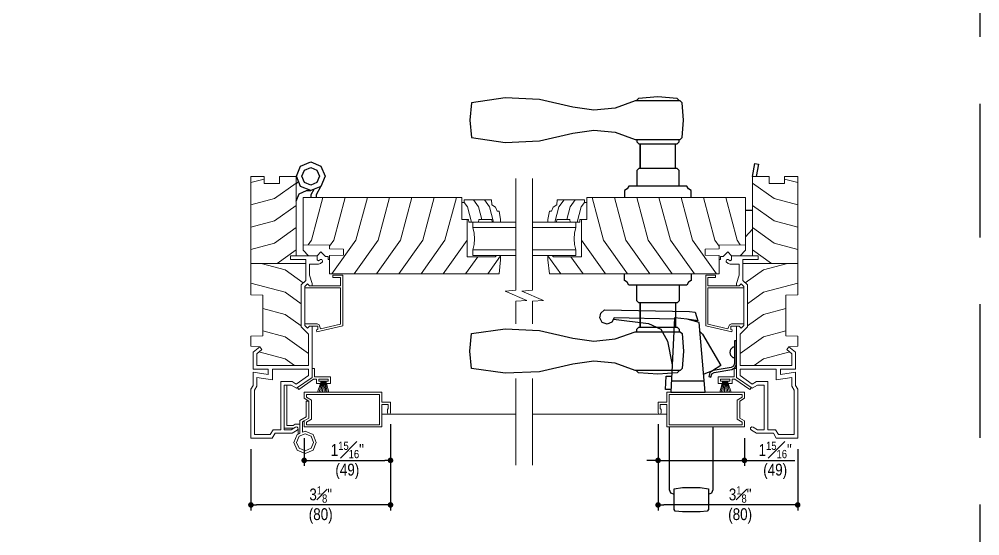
# Model space of a CAD drawing. Extents: x 0 to 323, y 0 to 44.
# Drawn here: x 114.42 to 136, y 20.8 to 32.4 of the extents above; entities that cross this region are included whole.
import ezdxf

# ---------------------------------------------------------------- set-up
doc = ezdxf.new("R2010")
doc.units = 0
doc.header["$LTSCALE"] = 6
doc.header["$MEASUREMENT"] = 0
doc.linetypes.add('DASHED', pattern=[0.75, 0.5, -0.25])
doc.layers.get('0').update_dxf_attribs({"linetype": 'CONTINUOUS'})
doc.layers.get('Defpoints').update_dxf_attribs({"linetype": 'CONTINUOUS'})
for name, color, linetype in [('A-ANNO-DIMS', 3, 'CONTINUOUS'), ('A-ANNO-TEXT', 4, 'CONTINUOUS'), ('A-DETL-MBND', 8, 'CONTINUOUS')]:
    doc.layers.add(name, color=color, linetype=linetype)
doc.layers.add('A-DETL-MCUT', color=6, linetype='CONTINUOUS', lineweight=20)
doc.layers.add('A-DETL-PATT', color=8, linetype='CONTINUOUS', lineweight=5)
doc.layers.add('PLOT VIEW', color=1, linetype='DASHED', plot=False)
doc.styles.add('ADF Text', font='FRABK.TTF', dxfattribs={"width": 0.85})
doc.dimstyles.new('ADF 3 inches equals 1 foot', dxfattribs={"dimtxt": 0.265625, "dimasz": 0.125, "dimexe": 0.125, "dimexo": 0.25, "dimgap": 0.03125, "dimtad": 1, "dimdec": 6, "dimzin": 3, "dimdsep": 46, "dimlunit": 4, "dimtxsty": 'ADF Text', "dimblk": 'DOT', "dimcen": 0, "dimclrd": 256, "dimclre": 256, "dimclrt": 256, "dimadec": 0, "dimazin": 0, "dimtfac": 0.7, "dimtdec": 6, "dimtix": 1, "dimtmove": 0, "dimatfit": 0, "dimldrblk": 'DOT', "dimfxl": 0, "dimfrac": 1, "dimtolj": 1, "dimtzin": 4, "dimlwd": -1, "dimlwe": -1, "dimarcsym": 0})

# ---------------------------------------------------------------- blocks, each defined once
blk = doc.blocks.new('400 Series Shaded Inswing Stile')
at = {"layer": 'A-DETL-MCUT', "color": 145}
for p, q in [((-3.5, 0.632), (-4.469, 0.632)), ((-4.469, 0.132), (-3.5, 0.132))]:
    blk.add_line(p, q, dxfattribs=at)
blk.add_lwpolyline([(-3.375, -0.024), (-3.375, 0.819), (-3.25, 0.819), (-3.25, 1.313), (0.313, 1.313), (0.313, 0.25), (-0.281, 0.24), (-0.281, 0.156), (-0.594, 0.151), (-0.594, 0.012), (-0.281, 0.007), (-0.281, -0.406), (-4.094, -0.406), (-4.125, -0.087), (-4.125, 0.007), (-4.031, 0.007), (-4, -0.024)], close=True, dxfattribs=at)
for points in [[(-4.008, 1.093), (-4.047, 1.005), (-4.094, 1.005), (-4.125, 0.819), (-4.125, 0.757), (-3.934, 0.757), (-3.929, 0.819), (-3.633, 0.819), (-3.628, 0.757), (-3.411, 0.757), (-3.406, 0.819), (-3.25, 0.819), (-3.25, 1.195), (-3.307, 1.195), (-3.307, 1.257), (-3.917, 1.257), (-3.927, 1.147), (-4.008, 1.093)], [(-4.469, 0.757), (-3.5, 0.757), (-3.5, 0.632), (-3.527, 0.51), (-3.536, 0.382), (-3.527, 0.254), (-3.5, 0.132), (-3.5, 0.007), (-4.469, 0.007)], [(0.313, 0.25), (0.313, 0.125), (0.19, 0), (0, 0), (-0.085, 0.086), (-0.187, -0.018), (-0.25, -0.018), (-0.25, -0.08), (-0.281, -0.08)]]:
    blk.add_lwpolyline(points, dxfattribs=at)
at = {"layer": 'A-DETL-MCUT', "color": 145, "const_width": 0.0000001}
for points in [[(-3.875, 0.632), (-3.875, 0.132)], [(-3.686, 0.132), (-3.686, 0.171), (-3.567, 0.219), (-3.567, 0.545), (-3.686, 0.593), (-3.686, 0.632)]]:
    blk.add_lwpolyline(points, dxfattribs=at)
at = {"layer": 'A-DETL-PATT', "color": 145}
for points in [[(-3.131, 1.313), (-2.875, 0.348), (-2.336, -0.406)], [(-2.631, 1.313), (-2.375, 0.348), (-1.836, -0.406)], [(-2.131, 1.313), (-1.875, 0.348), (-1.336, -0.406)], [(-1.631, 1.313), (-1.375, 0.348), (-0.836, -0.406)], [(-1.131, 1.313), (-0.875, 0.348), (-0.336, -0.406)], [(-0.631, 1.313), (-0.375, 0.348), (-0.281, 0.216)], [(-0.131, 1.313), (0.125, 0.348), (0.196, 0.248)], [(-3.968, 0.757), (-3.878, 1.098), (-3.764, 1.257)], [(-3.701, 0.819), (-3.628, 1.098), (-3.514, 1.257)], [(-3.468, 0.757), (-3.378, 1.098), (-3.307, 1.197)], [(-3.375, 0.348), (-2.836, -0.406)], [(-4.125, -0.002), (-3.836, -0.406)], [(-3.609, -0.024), (-3.336, -0.406)]]:
    blk.add_lwpolyline(points, dxfattribs=at)
blk = doc.blocks.new('400 Series Shaded Inswing Head No Fin')
at = {"layer": 'A-DETL-MCUT', "color": 145}
for points in [[(-3.359, -1.375), (-4.513, -1.375), (-4.758, -1.024), (-4.688, -0.902), (-4.688, -0.75), (-5.688, -0.75), (-5.688, -0.902), (-5.631, -1.001), (-5.626, -1.032), (-5.645, -1.057), (-5.676, -1.06), (-5.7, -1.041), (-5.768, -0.924), (-5.768, -0.543), (-5.875, -0.481), (-5.875, 0), (-4.778, 0), (-4.692, -0.05), (-4.398, -0.05), (-4.451, -0.387), (-4.324, -0.387), (-4.324, -0.05), (-3.944, -0.05), (-3.825, -0.198), (-3.888, -0.248), (-3.982, -0.13), (-4.248, -0.13), (-4.248, -1.295), (-3.54, -1.295), (-3.377, -1.131), (-2.436, -1.131), (-2.333, -1.235), (-1.862, -1.235), (-1.862, -0.891), (-1.782, -0.891), (-1.782, -1.485), (-1.872, -1.485), (-1.892, -1.519), (-1.866, -1.564), (-1.866, -1.595), (-1.893, -1.61), (-1.921, -1.61), (-1.958, -1.565), (-1.969, -1.516), (-1.969, -1.315), (-2.213, -1.315), (-2.407, -1.375), (-2.453, -1.375)], [(-1.782, -1.016), (0, -1.016), (0, -0.64), (-0.156, -0.64), (-0.156, -0.298), (0, -0.298), (0, 0), (-2.655, 0), (-2.669, -0.266), (-3.576, -0.266), (-3.59, 0), (-3.81, 0), (-3.825, -0.198)], [(-1.956, -1.235), (-1.956, 0)], [(-3.312, -1.211), (-3.312, -1.487), (-3.33, -1.53), (-3.42, -1.566), (-3.319, -2.016), (-2.5, -2.016), (-2.5, -1.211), (-2.469, -1.211), (-2.408, -1.273), (-2.453, -1.318), (-2.453, -2.016), (-2.266, -2.016), (-2.266, -1.844), (-2.219, -1.844), (-2.219, -2.063), (-3.356, -2.063), (-3.488, -1.479), (-3.445, -1.47), (-3.438, -1.5), (-3.359, -1.5), (-3.359, -1.318), (-3.405, -1.273), (-3.344, -1.211), (-2.5, -1.211)]]:
    blk.add_lwpolyline(points, dxfattribs=at)
blk.add_lwpolyline([(-5.688, -0.497), (-5.688, -0.67), (-4.608, -0.67), (-4.608, -0.924), (-4.664, -1.02), (-4.471, -1.295), (-4.328, -1.295), (-4.328, -0.487), (-4.568, -0.487), (-4.512, -0.13), (-4.713, -0.13), (-4.8, -0.08), (-5.795, -0.08), (-5.795, -0.435)], close=True, dxfattribs=at)
at = {"layer": 'A-DETL-PATT', "color": 145}
for points in [[(-2.394, 0), (-2.598, -0.768), (-2.858, -1.131)], [(-1.637, 0), (-1.497, -0.529), (-1.149, -1.016)], [(-1.137, 0), (-0.997, -0.529), (-0.649, -1.016)], [(-0.637, 0), (-0.497, -0.529), (-0.149, -1.016)], [(-0.137, 0), (-0.058, -0.298)], [(-3.942, -0.18), (-4.098, -0.768), (-4.248, -0.978)], [(-3.465, -0.266), (-3.598, -0.768), (-3.975, -1.295)], [(-2.965, -0.266), (-3.098, -0.768), (-3.358, -1.131)], [(-1.956, -0.232), (-2.098, -0.768), (-2.39, -1.177)], [(-1.956, -0.587), (-1.649, -1.016)]]:
    blk.add_lwpolyline(points, dxfattribs=at)
at = {"layer": 'A-DETL-MCUT', "xscale": -1, "rotation": 270}
blk.add_blockref('400 Series Shaded Inswing Stile', (-1.782, -1.485), dxfattribs=at)
blk = doc.blocks.new('400 Series Hinged Door Screen Stile Rail-flat-1')
at = {"layer": 'A-DETL-MCUT'}
for points in [[(1.744, 0), (1.744, -0.225), (1.939, -0.225), (1.939, -0.464), (1.922, -0.494), (1.887, -0.494), (1.869, -0.464), (1.869, -0.385), (1.889, -0.365), (1.889, -0.275), (1.744, -0.275), (1.744, -0.779), (0, -0.779), (0, -0.644), (0.105, -0.582), (0.105, -0.197), (0, -0.135), (0, 0)], [(0.165, -0.174), (0.165, -0.605), (0.05, -0.673), (0.05, -0.729), (1.694, -0.729), (1.694, -0.05), (0.05, -0.05), (0.05, -0.106)]]:
    blk.add_lwpolyline(points, close=True, dxfattribs=at)
blk = doc.blocks.new('400 Series Screen Door Weather Strip-flat-1')
at = {"layer": 'A-DETL-MCUT'}
for p, q in [((0.188, -0.137), (0.123, -0.334)), ((0.205, -0.087), (0.307, -0.087))]:
    blk.add_line(p, q, dxfattribs=at)
for points in [[(0, 0.201), (0.05, 0.201), (0.05, 0.013), (0.41, 0.013), (0.41, -0.137), (0.321, -0.137), (0.307, -0.087), (0.36, -0.087), (0.36, -0.037), (0.15, -0.037), (0.15, -0.087), (0.205, -0.087), (0.188, -0.137), (0.1, -0.137), (0.1, -0.037), (0.034, -0.037), (-0.301, -0.272), (-0.33, -0.231)], [(0.219, -0.087), (0.159, -0.334)], [(0.234, -0.087), (0.196, -0.334)], [(0.248, -0.087), (0.232, -0.334)], [(0.263, -0.087), (0.268, -0.334)], [(0.278, -0.087), (0.305, -0.334)], [(0.292, -0.087), (0.341, -0.334)], [(0.321, -0.137), (0.378, -0.334)]]:
    blk.add_lwpolyline(points, dxfattribs=at)
blk = doc.blocks.new('400 Series Inswing Door Hinged Screen Hinge')
at = {"layer": 'A-DETL-MCUT'}
for p, q in [((0.968, 0.225), (0.75, 0.225)), ((1.06, 0.089), (1.06, 0.199))]:
    blk.add_line(p, q, dxfattribs=at)
for points in [[(0.81, 1.187), (0.81, 0.285), (0.952, 0.285), (0.997, 0.311), (1.102, 0.311)], [(1.197, 0.384), (1.162, 0.364), (1.162, 0.131), (1.218, 0.154), (1.395, 0.081), (1.468, -0.096), (1.395, -0.273), (1.218, -0.346), (1.041, -0.273), (0.968, -0.096), (1.041, 0.081), (1.102, 0.106), (1.102, 0.398), (1.242, 0.48), (1.242, 0.831), (1.302, 0.831)], [(2.941, 0.534), (5.954, 0.534)]]:
    blk.add_lwpolyline(points, dxfattribs=at)
blk.add_lwpolyline([(1.352, 0.039), (1.408, -0.096), (1.352, -0.23), (1.218, -0.286), (1.084, -0.23), (1.028, -0.096), (1.084, 0.039), (1.218, 0.094)], close=True, dxfattribs=at)
for name, p in [('400 Series Screen Door Weather Strip-flat-1', (1.375, 1.362)), ('400 Series Hinged Door Screen Stile Rail-flat-1', (1.197, 1.028))]:
    blk.add_blockref(name, p, dxfattribs=at)
blk = doc.blocks.new('400 Series Hinged Door Screen Stile Rail-flat-2')
at = {"layer": 'A-DETL-MCUT'}
for points in [[(1.744, 0), (1.744, -0.225), (1.939, -0.225), (1.939, -0.464), (1.922, -0.494), (1.887, -0.494), (1.869, -0.464), (1.869, -0.385), (1.889, -0.365), (1.889, -0.275), (1.744, -0.275), (1.744, -0.779), (0, -0.779), (0, -0.644), (0.105, -0.582), (0.105, -0.197), (0, -0.135), (0, 0)], [(0.165, -0.174), (0.165, -0.605), (0.05, -0.673), (0.05, -0.729), (1.694, -0.729), (1.694, -0.05), (0.05, -0.05), (0.05, -0.106)]]:
    blk.add_lwpolyline(points, close=True, dxfattribs=at)
blk = doc.blocks.new('400 Series Screen Door Weather Strip-flat-2')
at = {"layer": 'A-DETL-MCUT'}
for p, q in [((0.188, -0.137), (0.123, -0.334)), ((0.205, -0.087), (0.307, -0.087))]:
    blk.add_line(p, q, dxfattribs=at)
for points in [[(0, 0.201), (0.05, 0.201), (0.05, 0.013), (0.41, 0.013), (0.41, -0.137), (0.321, -0.137), (0.307, -0.087), (0.36, -0.087), (0.36, -0.037), (0.15, -0.037), (0.15, -0.087), (0.205, -0.087), (0.188, -0.137), (0.1, -0.137), (0.1, -0.037), (0.034, -0.037), (-0.301, -0.272), (-0.33, -0.231)], [(0.219, -0.087), (0.159, -0.334)], [(0.234, -0.087), (0.196, -0.334)], [(0.248, -0.087), (0.232, -0.334)], [(0.263, -0.087), (0.268, -0.334)], [(0.278, -0.087), (0.305, -0.334)], [(0.292, -0.087), (0.341, -0.334)], [(0.321, -0.137), (0.378, -0.334)]]:
    blk.add_lwpolyline(points, dxfattribs=at)
blk = doc.blocks.new('400 Series Inswing Door Hinged Screen Lock')
at = {"layer": 'A-DETL-MBND'}
blk.add_line((-2.097, 1.278), (-2.839, 1.278), dxfattribs=at)
for points in [[(-2.766, 2.673), (-4.121, 2.699), (-4.176, 2.6), (-4.282, 2.56), (-4.389, 2.598), (-4.445, 2.697), (-4.425, 2.808), (-4.337, 2.88), (-2.427, 2.842), (-2.301, 2.826), (-2.242, 2.633), (-2.484, 2.673), (-2.765, 2.698), (-2.852, 1.028), (-2.075, 1.028), (-2.212, 2.598), (-2.484, 2.673)], [(-4.136, 2.673), (-3.351, 2.575), (-3.071, 2.444), (-2.922, 2.173), (-2.82, 1.643)], [(-2.193, 2.382), (-2.142, 2.333), (-1.728, 1.628), (-1.913, 1.507), (-2.11, 1.437)], [(-1.422, 1.799), (-1.453, 1.799), (-1.499, 1.854), (-1.516, 1.924), (-1.499, 1.994), (-1.453, 2.049), (-1.422, 2.049)], [(-2.849, 1.091), (-2.95, 1.091), (-2.962, 1.091), (-2.964, 1.091), (-2.967, 1.091), (-2.956, 1.391), (-2.954, 1.391), (-2.951, 1.391), (-2.945, 1.391), (-2.838, 1.391), (-2.833, 1.391)], [(-2.884, 0.249), (-2.884, -1.157), (-2.854, -1.228), (-2.776, -1.257)], [(-2.006, -1.257), (-1.927, -1.228), (-1.898, -1.157), (-1.898, 0.249)]]:
    blk.add_lwpolyline(points, dxfattribs=at)
for points in [[(-1.422, 1.672), (-1.442, 1.615), (-1.495, 1.585), (-1.897, 1.514), (-1.971, 1.472), (-2, 1.383), (-1.955, 1.368), (-1.932, 1.44), (-1.88, 1.47), (-1.478, 1.541), (-1.404, 1.583), (-1.375, 1.664), (-1.375, 2.184), (-1.422, 2.184)], [(-2.776, -1.605), (-2.776, -1.139), (-2.588, -1.113), (-2.193, -1.113), (-2.006, -1.139), (-2.006, -1.605), (-2.031, -1.643), (-2.193, -1.658), (-2.588, -1.658), (-2.75, -1.643)]]:
    blk.add_lwpolyline(points, close=True, dxfattribs=at)
at = {"layer": 'A-DETL-MCUT'}
blk.add_lwpolyline([(-2.941, 0.534), (-5.954, 0.534)], dxfattribs=at)
at = {"layer": 'A-DETL-MCUT', "xscale": -1}
for name, p in [('400 Series Screen Door Weather Strip-flat-2', (-1.375, 1.362)), ('400 Series Hinged Door Screen Stile Rail-flat-2', (-1.197, 1.028))]:
    blk.add_blockref(name, p, dxfattribs=at)
blk = doc.blocks.new('400 Series Shaded Hinged Door Handle')
at = {"layer": 'A-DETL-MBND', "color": 145}
for p, q in [((0.355, 1.2), (0.355, 0.65)), ((1.145, 0.65), (1.145, 1.2))]:
    blk.add_line(p, q, dxfattribs=at)
blk.add_lwpolyline([(-2.677, 1.235), (-1.911, 1.268), (-1.163, 1.441), (-0.687, 1.508), (-0.21, 1.46), (0.243, 1.3), (1.249, 1.3), (1.294, 1.341), (1.328, 1.733), (1.294, 2.125), (1.249, 2.166), (0.243, 2.166), (-0.21, 2.006), (-0.687, 1.958), (-1.163, 2.025), (-1.911, 2.198), (-2.677, 2.231), (-3.438, 2.125), (-3.472, 1.733), (-3.438, 1.341)], close=True, dxfattribs=at)
for points in [[(1.235, 2.166), (1.187, 2.222), (0.75, 2.254), (0.313, 2.222), (0.265, 2.166)], [(0.275, 1.3), (0.275, 1.245), (0.32, 1.2), (1.18, 1.2), (1.225, 1.245), (1.225, 1.3)], [(0.355, 0.65), (0.355, 1.2)], [(1.145, 0.65), (1.145, 1.2)], [(1.225, 0.25), (1.225, 0.605), (1.18, 0.65), (0.32, 0.65), (0.275, 0.605), (0.275, 0.25)], [(1.5, 0), (1.5, 0.15), (1.438, 0.188), (1.4, 0.25), (0.1, 0.25), (0.062, 0.188), (0, 0.15), (0, 0)]]:
    blk.add_lwpolyline(points, dxfattribs=at)
blk = doc.blocks.new('200 Series Sections')
at = {"layer": 'PLOT VIEW'}
blk.add_lwpolyline([(0, 44), (34, 44), (34, 0), (0, 0)], close=True, dxfattribs=at)
blk = doc.blocks.new('_DOT')
at = {"color": 0, "linetype": 'ByBlock'}
blk.add_line((-0.5, 0), (-1, 0), dxfattribs=at)
at = {"color": 0, "linetype": 'ByBlock', "const_width": 0.5}
blk.add_lwpolyline([(-0.25, 0, 1), (0.25, 0, 1)], format="xyb", close=True, dxfattribs=at)
blk = doc.blocks.new('*D182')
at = {"layer": 'A-ANNO-DIMS', "transparency": 16777216}
for p, q in [((122.763, 23.308), (122.763, 22.367)), ((120.824, 22.992), (120.824, 22.367)), ((120.949, 22.492), (122.638, 22.492))]:
    blk.add_line(p, q, dxfattribs=at)
at = {"layer": 'Defpoints', "color": 0, "transparency": 16777216}
for p in [(122.763, 23.558), (120.824, 23.242), (122.763, 22.492)]:
    blk.add_point(p, dxfattribs=at)
at = {"layer": 'A-ANNO-DIMS', "transparency": 16777216, "xscale": 0.125, "yscale": 0.125, "zscale": 0.125, "rotation": 180}
blk.add_blockref('_DOT', (120.824, 22.492), dxfattribs=at)
at = {"layer": 'A-ANNO-DIMS', "transparency": 16777216, "xscale": 0.125, "yscale": 0.125, "zscale": 0.125}
blk.add_blockref('_DOT', (122.763, 22.492), dxfattribs=at)
at = {"layer": 'A-ANNO-DIMS', "transparency": 16777216, "insert": (121.793, 22.492), "char_height": 0.26562, "attachment_point": 5, "style": 'ADF Text'}
blk.add_mtext('\\A1;1{\\H0.700000x;\\S15#16;}"\\P\\f [;\\fFranklin Gothic Book;(49)\\f]', dxfattribs=at)
blk = doc.blocks.new('*D183')
at = {"layer": 'A-ANNO-DIMS', "transparency": 16777216}
for p, q in [((122.763, 23.308), (122.763, 21.367)), ((119.627, 22.743), (119.627, 21.367)), ((122.638, 21.492), (119.752, 21.492))]:
    blk.add_line(p, q, dxfattribs=at)
at = {"layer": 'Defpoints', "color": 0, "transparency": 16777216}
for p in [(122.763, 23.558), (119.627, 22.993), (119.627, 21.492)]:
    blk.add_point(p, dxfattribs=at)
at = {"layer": 'A-ANNO-DIMS', "transparency": 16777216, "xscale": 0.125, "yscale": 0.125, "zscale": 0.125, "rotation": 180}
blk.add_blockref('_DOT', (119.627, 21.492), dxfattribs=at)
at = {"layer": 'A-ANNO-DIMS', "transparency": 16777216, "xscale": 0.125, "yscale": 0.125, "zscale": 0.125}
blk.add_blockref('_DOT', (122.763, 21.492), dxfattribs=at)
at = {"layer": 'A-ANNO-DIMS', "transparency": 16777216, "insert": (121.195, 21.492), "char_height": 0.26562, "attachment_point": 5, "style": 'ADF Text'}
blk.add_mtext('\\A1;3{\\H0.700000x;\\S1#8;}"\\P\\f [;\\fFranklin Gothic Book;(80)\\f]', dxfattribs=at)
blk = doc.blocks.new('*D184')
at = {"layer": 'A-ANNO-DIMS', "transparency": 16777216}
for p, q in [((128.774, 23.308), (128.774, 22.367)), ((130.713, 22.992), (130.713, 22.367)), ((128.649, 22.492), (128.524, 22.492)), ((128.774, 22.492), (130.713, 22.492)), ((130.838, 22.492), (131.845, 22.492))]:
    blk.add_line(p, q, dxfattribs=at)
at = {"layer": 'Defpoints', "color": 0, "transparency": 16777216}
for p in [(128.774, 23.558), (130.713, 23.242), (130.713, 22.492)]:
    blk.add_point(p, dxfattribs=at)
at = {"layer": 'A-ANNO-DIMS', "transparency": 16777216, "xscale": 0.125, "yscale": 0.125, "zscale": 0.125}
blk.add_blockref('_DOT', (128.774, 22.492), dxfattribs=at)
at = {"layer": 'A-ANNO-DIMS', "transparency": 16777216, "xscale": 0.125, "yscale": 0.125, "zscale": 0.125, "rotation": 180}
blk.add_blockref('_DOT', (130.713, 22.492), dxfattribs=at)
at = {"layer": 'A-ANNO-DIMS', "transparency": 16777216, "insert": (131.404, 22.492), "char_height": 0.26562, "attachment_point": 5, "style": 'ADF Text'}
blk.add_mtext('\\A1;1{\\H0.700000x;\\S15#16;}"\\P\\f [;\\fFranklin Gothic Book;(49)\\f]', dxfattribs=at)
blk = doc.blocks.new('*D185')
at = {"layer": 'A-ANNO-DIMS', "transparency": 16777216}
for p, q in [((128.774, 23.308), (128.774, 21.367)), ((131.91, 22.743), (131.91, 21.367)), ((131.785, 21.492), (128.899, 21.492))]:
    blk.add_line(p, q, dxfattribs=at)
at = {"layer": 'Defpoints', "color": 0, "transparency": 16777216}
for p in [(128.774, 23.558), (131.91, 22.993), (128.774, 21.492)]:
    blk.add_point(p, dxfattribs=at)
at = {"layer": 'A-ANNO-DIMS', "transparency": 16777216, "xscale": 0.125, "yscale": 0.125, "zscale": 0.125, "rotation": 180}
blk.add_blockref('_DOT', (128.774, 21.492), dxfattribs=at)
at = {"layer": 'A-ANNO-DIMS', "transparency": 16777216, "xscale": 0.125, "yscale": 0.125, "zscale": 0.125}
blk.add_blockref('_DOT', (131.91, 21.492), dxfattribs=at)
at = {"layer": 'A-ANNO-DIMS', "transparency": 16777216, "insert": (130.617, 21.492), "char_height": 0.26562, "attachment_point": 5, "style": 'ADF Text'}
blk.add_mtext('\\A1;3{\\H0.700000x;\\S1#8;}"\\P\\f [;\\fFranklin Gothic Book;(80)\\f]', dxfattribs=at)

msp = doc.modelspace()

# ---------------------------------------------------------------- linework, layer by layer
at = {"layer": 'A-DETL-MBND', "color": 145}
msp.add_line((120.6430506, 28.7050462), (120.6959372, 28.757857), dxfattribs=at)
for points in [[(121.1973737, 28.6448952), (120.9700506, 28.5507349), (120.7427275, 28.6448952), (120.6485673, 28.8722182), (120.7427275, 29.0995413), (120.9700506, 29.1937016), (121.1973737, 29.0995413), (121.2915339, 28.8722182)], [(121.1092799, 28.7329889), (120.9700506, 28.6753182), (120.8308213, 28.7329889), (120.7731506, 28.8722182), (120.8308213, 29.0114475), (120.9700506, 29.0691182), (121.1092799, 29.0114475), (121.1669506, 28.8722182)]]:
    msp.add_lwpolyline(points, close=True, dxfattribs=at)
for points in [[(130.8939226, 28.8681636), (130.9502117, 29.1560688), (131.0287252, 29.1407184), (130.9754372, 28.8681636)], [(120.6430506, 28.3147349), (120.7121734, 28.4816121), (120.8790506, 28.5507349), (120.9700506, 28.5507349)], [(120.9820506, 28.3991636), (120.9820506, 28.4659682), (121.0450563, 28.5818033)], [(121.1000506, 28.3991636), (121.1000506, 28.4659682), (121.1973737, 28.6448952)], [(130.8939226, 28.1012675), (130.7379226, 28.1012675)], [(130.8939226, 27.6842564), (130.7379226, 27.5147675)]]:
    msp.add_lwpolyline(points, dxfattribs=at)
at = {"layer": 'A-DETL-MCUT', "color": 145}
for points in [[(125.5809866, 28.8239217), (125.5809866, 26.3118803), (125.3370395, 26.2899045), (125.8249337, 26.0861147), (125.5809866, 26.0641389), (125.5809866, 25.5599478)], [(125.9559865, 28.8239217), (125.9559865, 26.3118803), (125.7120394, 26.2899045), (126.1999336, 26.0861147), (125.9559865, 26.0641389), (125.9559865, 25.5599478)], [(125.9559865, 28.8239217), (125.9559865, 26.3118803), (125.7120394, 26.2899045), (126.1999336, 26.0861147), (125.9559865, 26.0641389), (125.9559865, 25.5599478)], [(125.5809866, 24.3343795), (125.5809866, 22.3825816)], [(125.9559865, 24.3343795), (125.9559865, 22.3825816)], [(125.9559865, 24.3343795), (125.9559865, 22.3825816)]]:
    msp.add_lwpolyline(points, dxfattribs=at)

# ---------------------------------------------------------------- block references
at = {"layer": 'A-ANNO-TEXT'}
msp.add_blockref('200 Series Sections', (102.0000016, -0.0000001), dxfattribs=at)
at = {"layer": 'A-DETL-MCUT'}
for name, p in [('400 Series Shaded Hinged Door Handle', (128.0189225, 28.3991636)), ('400 Series Inswing Door Hinged Screen Lock', (131.9099226, 22.9931636)), ('400 Series Inswing Door Hinged Screen Hinge', (119.6270506, 22.9931636))]:
    msp.add_blockref(name, p, dxfattribs=at)
at = {"layer": 'A-DETL-MCUT', "rotation": 90}
msp.add_blockref('400 Series Shaded Inswing Head No Fin', (119.6270506, 28.8681636), dxfattribs=at)
at = {"layer": 'A-DETL-MCUT', "xscale": -1}
for name, p, rotation in [('400 Series Shaded Inswing Head No Fin', (131.9099226, 28.8681636), 270), ('400 Series Shaded Hinged Door Handle', (128.0189225, 26.6801636), 180)]:
    msp.add_blockref(name, p, dxfattribs=dict(at, rotation=rotation))

# ---------------------------------------------------------------- dimensions: what is measured, and where the dimension line sits
at = {"layer": 'A-ANNO-DIMS'}
for base, p1, p2, picture, middle in [((119.6270506, 21.4922419), (122.7627474, 23.5575528), (119.6270506, 22.9931636), '*D183', (121.194899, 21.4922419)), ((128.7742258, 21.4922419), (131.9099226, 22.9931636), (128.7742258, 23.5575528), '*D185', (130.6168734, 21.4922419))]:
    dim = msp.add_linear_dim(base=base, p1=p1, p2=p2, angle=180, dimstyle='ADF 3 inches equals 1 foot', override={"dimdec": 4, "dimpost": '\\X\\f'}, dxfattribs=at)
    dim.commit()
    dim.dimension.update_dxf_attribs({"geometry": picture, "text_midpoint": middle, "dimtype": 160})
for base, p1, p2, picture, middle in [((122.7627474, 22.4922419), (120.8237474, 23.2422419), (122.7627474, 23.5575528), '*D182', (121.7932474, 22.4922419)), ((130.7132258, 22.4922419), (128.7742258, 23.5575528), (130.7132258, 23.2422419), '*D184', (131.4040832, 22.4922419))]:
    dim = msp.add_linear_dim(base=base, p1=p1, p2=p2, dimstyle='ADF 3 inches equals 1 foot', override={"dimdec": 4, "dimpost": '\\X\\f'}, dxfattribs=at)
    dim.commit()
    dim.dimension.update_dxf_attribs({"geometry": picture, "text_midpoint": middle, "dimtype": 160})

doc.saveas('drawing.dxf')
